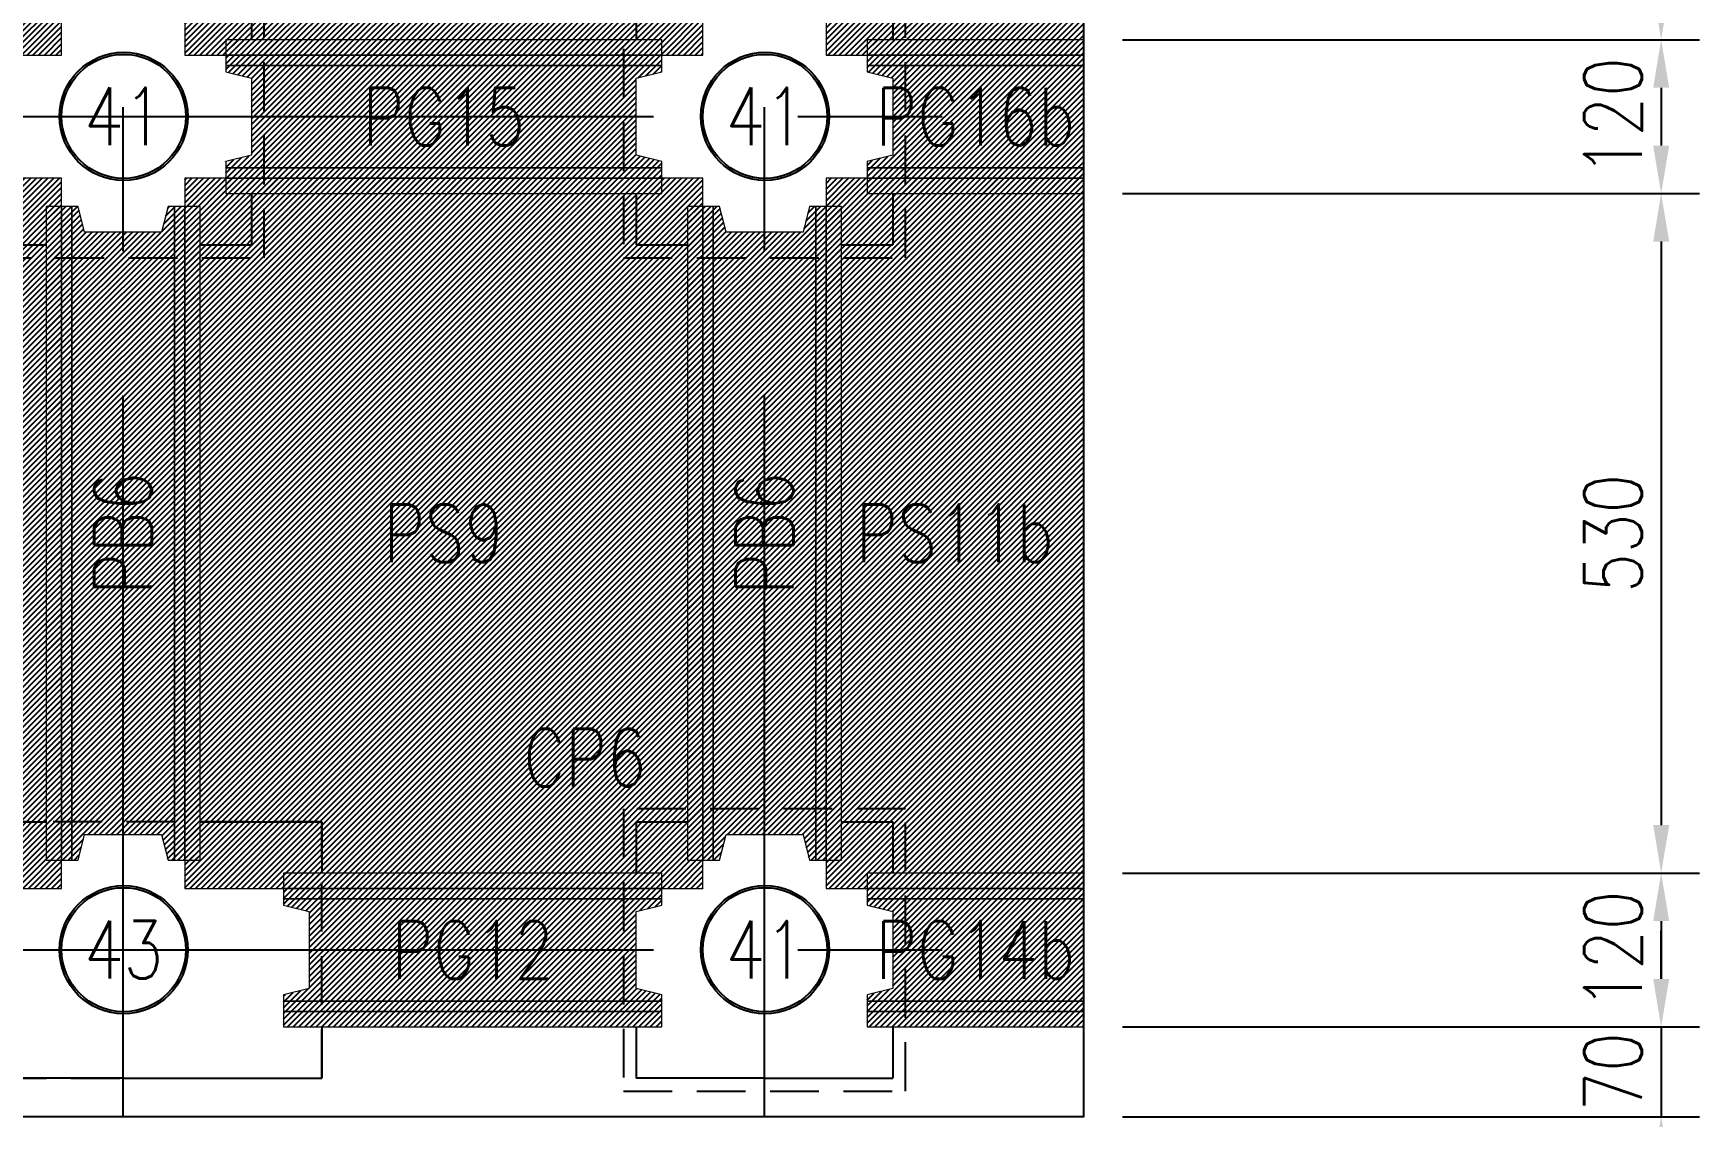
# Model space of a CAD drawing. Extents: x -4754 to 9942, y -22015 to 3841.
# Drawn here: x 3521 to 4820, y -19965 to -19120 of the extents above; entities that cross this region are included whole.
import ezdxf
from ezdxf.enums import TextEntityAlignment as Align

# ---------------------------------------------------------------- set-up
doc = ezdxf.new("R2010")
doc.units = 0
doc.header["$LTSCALE"] = 3
doc.linetypes.add('CENTER', pattern=[2, 1.25, -0.25, 0.25, -0.25])
doc.linetypes.add('DASHED', pattern=[19.05, 12.7, -6.35])
doc.layers.get('0').update_dxf_attribs({"linetype": 'CONTINUOUS'})
for name, color, linetype in [('HB_DIM', 1, 'CONTINUOUS'), ('基椿', 1, 'CONTINUOUS'), ('底圖', 7, 'CONTINUOUS'), ('預鑄梁', 7, 'CONTINUOUS'), ('預鑄梁_HATCH', 253, 'CONTINUOUS'), ('預鑄梁_TXT', 2, 'CONTINUOUS'), ('預鑄梁_外緣', 7, 'CONTINUOUS'), ('預鑄樁帽', 6, 'CONTINUOUS'), ('預鑄樁帽_TXT', 2, 'CONTINUOUS'), ('預鑄版', 7, 'CONTINUOUS'), ('預鑄版_TXT', 2, 'CONTINUOUS')]:
    doc.layers.add(name, color=color, linetype=linetype)
doc.layers.add('預鑄版_HATCH', color=253, linetype='CONTINUOUS', transparency=0.8)
doc.styles.get("Standard").update_dxf_attribs({"font": 'ROMANS.shx', "width": 0.8, "bigfont": 'LCHINA.shx'})
doc.dimstyles.new('150cm', dxfattribs={"dimscale": 15, "dimtxt": 3, "dimasz": 2.5, "dimexe": 2, "dimexo": 2, "dimgap": 1, "dimtad": 1, "dimdsep": 46, "dimtxsty": 'Standard', "dimcen": 0, "dimclrt": 2, "dimadec": 0, "dimazin": 0, "dimtfac": 1, "dimtix": 1, "dimtmove": 2, "dimatfit": 3, "dimfxl": 1, "dimtolj": 1, "dimtzin": 0, "dimarcsym": 0})

# ---------------------------------------------------------------- blocks, each defined once
blk = doc.blocks.new('*D81')
at = {"layer": 'HB_DIM', "color": 0, "lineweight": -2}
for p, q in [((4339.8, -19994.7), (4339.8, -20294.7)), ((4150.8, -20144.7), (4150.8, -20294.7)), ((4188.3, -20264.7), (4302.3, -20264.7))]:
    blk.add_line(p, q, dxfattribs=at)
at = {"layer": 'HB_DIM', "color": 0}
for points in [[(4188.3, -20258.4), (4188.3, -20270.9), (4150.8, -20264.7)], [(4302.3, -20270.9), (4302.3, -20258.4), (4339.8, -20264.7)]]:
    blk.add_solid(points, dxfattribs=at)
at = {"layer": 'HB_DIM', "color": 2, "linetype": 'Continuous', "insert": (4245.3, -20227.2), "char_height": 45, "attachment_point": 5}
blk.add_mtext('\\A1;189', dxfattribs=at)
blk = doc.blocks.new('*D88')
at = {"layer": 'HB_DIM', "color": 0, "lineweight": -2}
for p, q in [((4369.8, -18594.7), (4819.8, -18594.7)), ((4789.8, -18632.2), (4789.8, -19087.2)), ((4369.8, -19124.7), (4819.8, -19124.7))]:
    blk.add_line(p, q, dxfattribs=at)
at = {"layer": 'HB_DIM', "color": 0}
for points in [[(4796.1, -18632.2), (4783.6, -18632.2), (4789.8, -18594.7)], [(4783.6, -19087.2), (4796.1, -19087.2), (4789.8, -19124.7)]]:
    blk.add_solid(points, dxfattribs=at)
at = {"layer": 'HB_DIM', "color": 2, "linetype": 'Continuous', "insert": (4752.3, -18859.7), "char_height": 45, "attachment_point": 5, "rotation": 90}
blk.add_mtext('\\A1;530', dxfattribs=at)
blk = doc.blocks.new('*D89')
at = {"layer": 'HB_DIM', "color": 0, "lineweight": -2}
for p, q in [((4369.8, -19124.7), (4819.8, -19124.7)), ((4789.8, -19162.2), (4789.8, -19207.2)), ((4369.8, -19244.7), (4819.8, -19244.7))]:
    blk.add_line(p, q, dxfattribs=at)
at = {"layer": 'HB_DIM', "color": 0}
for points in [[(4796.1, -19162.2), (4783.6, -19162.2), (4789.8, -19124.7)], [(4783.6, -19207.2), (4796.1, -19207.2), (4789.8, -19244.7)]]:
    blk.add_solid(points, dxfattribs=at)
at = {"layer": 'HB_DIM', "color": 2, "linetype": 'Continuous', "insert": (4752.3, -19184.7), "char_height": 45, "attachment_point": 5, "rotation": 90}
blk.add_mtext('\\A1;120', dxfattribs=at)
blk = doc.blocks.new('*D90')
at = {"layer": 'HB_DIM', "color": 0, "lineweight": -2}
for p, q in [((4369.8, -19244.7), (4819.8, -19244.7)), ((4789.8, -19282.2), (4789.8, -19737.2)), ((4369.8, -19774.7), (4819.8, -19774.7))]:
    blk.add_line(p, q, dxfattribs=at)
at = {"layer": 'HB_DIM', "color": 0}
for points in [[(4796.1, -19282.2), (4783.6, -19282.2), (4789.8, -19244.7)], [(4783.6, -19737.2), (4796.1, -19737.2), (4789.8, -19774.7)]]:
    blk.add_solid(points, dxfattribs=at)
at = {"layer": 'HB_DIM', "color": 2, "linetype": 'Continuous', "insert": (4752.3, -19509.7), "char_height": 45, "attachment_point": 5, "rotation": 90}
blk.add_mtext('\\A1;530', dxfattribs=at)
blk = doc.blocks.new('*D91')
at = {"layer": 'HB_DIM', "color": 0, "lineweight": -2}
for p, q in [((4369.8, -19774.7), (4819.8, -19774.7)), ((4789.8, -19812.2), (4789.8, -19857.2)), ((4369.8, -19894.7), (4819.8, -19894.7))]:
    blk.add_line(p, q, dxfattribs=at)
at = {"layer": 'HB_DIM', "color": 0}
for points in [[(4796.1, -19812.2), (4783.6, -19812.2), (4789.8, -19774.7)], [(4783.6, -19857.2), (4796.1, -19857.2), (4789.8, -19894.7)]]:
    blk.add_solid(points, dxfattribs=at)
at = {"layer": 'HB_DIM', "color": 2, "linetype": 'Continuous', "insert": (4752.3, -19834.7), "char_height": 45, "attachment_point": 5, "rotation": 90}
blk.add_mtext('\\A1;120', dxfattribs=at)
blk = doc.blocks.new('*D92')
at = {"layer": 'HB_DIM', "color": 0, "lineweight": -2}
for p, q in [((4789.8, -19857.2), (4789.8, -19819.7)), ((4369.8, -19894.7), (4819.8, -19894.7)), ((4789.8, -19894.7), (4789.8, -19964.7)), ((4369.8, -19964.7), (4819.8, -19964.7)), ((4789.8, -20002.2), (4789.8, -20039.7))]:
    blk.add_line(p, q, dxfattribs=at)
at = {"layer": 'HB_DIM', "color": 0}
for points in [[(4783.6, -19857.2), (4796.1, -19857.2), (4789.8, -19894.7)], [(4796.1, -20002.2), (4783.6, -20002.2), (4789.8, -19964.7)]]:
    blk.add_solid(points, dxfattribs=at)
at = {"layer": 'HB_DIM', "color": 2, "linetype": 'Continuous', "insert": (4752.3, -19929.7), "char_height": 45, "attachment_point": 5, "rotation": 90}
blk.add_mtext('\\A1;70', dxfattribs=at)
blk = doc.blocks.new('pile')
at = {"color": 7, "linetype": 'Continuous'}
for radius in [50, 48.4]:
    blk.add_circle((0.4, 0.2), radius, dxfattribs=at)
at = {"color": 2, "linetype": 'Continuous', "width": 0.8}
blk.add_attdef('A', text='', height=45, dxfattribs=at).set_placement((0.4, 0.2), align=Align.MIDDLE)

msp = doc.modelspace()

# ---------------------------------------------------------------- hatches: boundary and pattern name
at = {"layer": '預鑄梁_HATCH', "linetype": 'Continuous'}
h = msp.add_hatch(dxfattribs=at)
h.set_pattern_fill('ANSI31', color=256, style=0)
h.paths.add_polyline_path([(3670.844, -19244.682), (4010.844, -19244.682), (4010.844, -19244.682), (4010.844, -19232.682), (4010.844, -19224.682), (4010.844, -19219.682), (3990.844, -19214.682), (3990.844, -19154.682), (4010.844, -19149.682), (4010.844, -19144.682), (4010.844, -19136.682), (4010.844, -19124.682), (4010.844, -19124.682), (3670.844, -19124.682), (3670.844, -19124.682), (3670.844, -19136.682), (3670.844, -19144.682), (3670.844, -19149.682), (3690.844, -19154.682), (3690.844, -19214.682), (3670.844, -19219.682), (3670.844, -19224.682), (3670.844, -19232.682)], flags=17)
h = msp.add_hatch(dxfattribs=at)
h.set_pattern_fill('ANSI31', color=256, style=0)
h.paths.add_polyline_path([(4170.844, -19244.682), (4339.844, -19244.682), (4339.844, -19244.682), (4339.844, -19124.682), (4339.844, -19124.682), (4170.844, -19124.682), (4170.844, -19124.682), (4170.844, -19136.682), (4170.844, -19144.682), (4170.844, -19149.682), (4190.844, -19154.682), (4190.844, -19214.682), (4170.844, -19219.682), (4170.844, -19224.682), (4170.844, -19232.682)], flags=17)
h = msp.add_hatch(dxfattribs=at)
h.set_pattern_fill('ANSI31', color=256, style=0)
h.paths.add_polyline_path([(3530.844, -19764.682), (3542.844, -19764.682), (3550.844, -19764.682), (3555.844, -19764.682), (3560.844, -19744.682), (3620.844, -19744.682), (3625.844, -19764.682), (3630.844, -19764.682), (3638.844, -19764.682), (3650.844, -19764.682), (3650.844, -19764.682), (3650.844, -19254.682), (3650.844, -19254.682), (3638.844, -19254.682), (3630.844, -19254.682), (3625.844, -19254.682), (3620.844, -19274.682), (3560.844, -19274.682), (3555.844, -19254.682), (3550.844, -19254.682), (3542.844, -19254.682), (3530.844, -19254.682), (3530.844, -19254.682)], flags=17)
h = msp.add_hatch(dxfattribs=at)
h.set_pattern_fill('ANSI31', color=256, style=0)
h.paths.add_polyline_path([(4030.844, -19764.682), (4042.844, -19764.682), (4050.844, -19764.682), (4055.844, -19764.682), (4060.844, -19744.682), (4120.844, -19744.682), (4125.844, -19764.682), (4130.844, -19764.682), (4138.844, -19764.682), (4150.844, -19764.682), (4150.844, -19764.682), (4150.844, -19254.682), (4150.844, -19254.682), (4138.844, -19254.682), (4130.844, -19254.682), (4125.844, -19254.682), (4120.844, -19274.682), (4060.844, -19274.682), (4055.844, -19254.682), (4050.844, -19254.682), (4042.844, -19254.682), (4030.844, -19254.682), (4030.844, -19254.682)], flags=17)
h = msp.add_hatch(dxfattribs=at)
h.set_pattern_fill('ANSI31', color=256, style=0)
h.paths.add_polyline_path([(3715.844, -19894.682), (4010.844, -19894.682), (4010.844, -19894.682), (4010.844, -19882.682), (4010.844, -19874.682), (4010.844, -19869.682), (3990.844, -19864.682), (3990.844, -19804.682), (4010.844, -19799.682), (4010.844, -19794.682), (4010.844, -19786.682), (4010.844, -19774.682), (4010.844, -19774.682), (3715.844, -19774.682), (3715.844, -19774.682), (3715.844, -19786.682), (3715.844, -19794.682), (3715.844, -19799.682), (3735.844, -19804.682), (3735.844, -19864.682), (3715.844, -19869.682), (3715.844, -19874.682), (3715.844, -19882.682)], flags=17)
h = msp.add_hatch(dxfattribs=at)
h.set_pattern_fill('ANSI31', color=256, style=0)
h.paths.add_polyline_path([(4170.844, -19894.682), (4339.844, -19894.682), (4339.844, -19894.682), (4339.844, -19774.682), (4339.844, -19774.682), (4170.844, -19774.682), (4170.844, -19774.682), (4170.844, -19786.682), (4170.844, -19794.682), (4170.844, -19799.682), (4190.844, -19804.682), (4190.844, -19864.682), (4170.844, -19869.682), (4170.844, -19874.682), (4170.844, -19882.682)], flags=17)
at = {"layer": '預鑄版_HATCH', "linetype": 'Continuous'}
h = msp.add_hatch(dxfattribs=at)
h.set_pattern_fill('ANSI31', color=256, style=0)
h.paths.add_polyline_path([(3138.844, -19136.682), (3542.844, -19136.682), (3542.844, -18582.682), (3138.844, -18582.682)], flags=17)
h = msp.add_hatch(dxfattribs=at)
h.set_pattern_fill('ANSI31', color=256, style=0)
h.paths.add_polyline_path([(3638.844, -19136.682), (4042.844, -19136.682), (4042.844, -18582.682), (3638.844, -18582.682)], flags=17)
h = msp.add_hatch(dxfattribs=at)
h.set_pattern_fill('ANSI31', color=256, style=0)
h.paths.add_polyline_path([(4138.844, -19136.682), (4339.844, -19136.682), (4339.844, -18582.682), (4138.844, -18582.682)], flags=17)
h = msp.add_hatch(dxfattribs=at)
h.set_pattern_fill('ANSI31', color=256, style=0)
h.paths.add_polyline_path([(3138.844, -19786.682), (3542.844, -19786.682), (3542.844, -19232.682), (3138.844, -19232.682)], flags=17)
h = msp.add_hatch(dxfattribs=at)
h.set_pattern_fill('ANSI31', color=256, style=0)
h.paths.add_polyline_path([(3638.844, -19786.682), (4042.844, -19786.682), (4042.844, -19232.682), (3638.844, -19232.682)], flags=17)
h = msp.add_hatch(dxfattribs=at)
h.set_pattern_fill('ANSI31', color=256, style=0)
h.paths.add_polyline_path([(4138.844, -19786.682), (4339.844, -19786.682), (4339.844, -19232.682), (4138.844, -19232.682)], flags=17)

# ---------------------------------------------------------------- linework, layer by layer
at = {"layer": '底圖', "color": 4, "linetype": 'Continuous'}
msp.add_lwpolyline([(-158.156, -19964.682), (4339.844, -19964.682), (4339.844, -16984.682), (-158.156, -16984.682), (-158.156, -19964.682)], dxfattribs=at)
at = {"layer": '底圖', "color": 252, "linetype": 'CENTER', "ltscale": 150}
for points in [[(3590.844, -19964.682), (3590.844, -16984.682)], [(4090.844, -19964.682), (4090.844, -16984.682)], [(-158.156, -19184.682), (4339.844, -19184.682)], [(-158.156, -19834.682), (4339.844, -19834.682)]]:
    msp.add_lwpolyline(points, dxfattribs=at)
at = {"layer": '預鑄梁', "lineweight": 5}
for p, q in [((3690.844, -19124.682, 143), (3670.844, -19124.682, 143)), ((3670.844, -19124.682, 143), (3670.844, -19136.682, 143)), ((3990.844, -19124.682, 143), (3690.844, -19124.682, 143)), ((4010.844, -19124.682, 143), (3990.844, -19124.682, 143)), ((4010.844, -19136.682, 143), (4010.844, -19124.682, 143)), ((4190.844, -19124.682, 143), (4170.844, -19124.682, 143)), ((4170.844, -19124.682, 143), (4170.844, -19136.682, 143)), ((4339.844, -19124.682, 143), (4190.844, -19124.682, 143)), ((4339.844, -19136.682, 143), (4339.844, -19124.682, 143)), ((3690.844, -19136.682, 143), (3670.844, -19136.682, 143)), ((3670.844, -19136.682, 143), (3670.844, -19144.682, 130)), ((3670.844, -19136.682, 143), (3690.844, -19136.682, 143)), ((3690.844, -19144.682, 130), (3670.844, -19144.682, 130)), ((3670.844, -19144.682, 130), (3670.844, -19149.682, 130)), ((3670.844, -19144.682, 130), (3690.844, -19144.682, 130)), ((3990.844, -19136.682, 143), (3690.844, -19136.682, 143)), ((3690.844, -19136.682, 143), (3990.844, -19136.682, 143)), ((3690.844, -19144.682, 130), (3990.844, -19144.682, 130)), ((3990.844, -19144.682, 130), (3690.844, -19144.682, 130)), ((4010.844, -19136.682, 143), (3990.844, -19136.682, 143)), ((3990.844, -19136.682, 143), (4010.844, -19136.682, 143)), ((4010.844, -19144.682, 130), (3990.844, -19144.682, 130)), ((3990.844, -19144.682, 130), (4010.844, -19144.682, 130)), ((4010.844, -19144.682, 130), (4010.844, -19136.682, 143)), ((4010.844, -19149.682, 130), (4010.844, -19144.682, 130)), ((4190.844, -19136.682, 143), (4170.844, -19136.682, 143)), ((4170.844, -19136.682, 143), (4170.844, -19144.682, 130)), ((4170.844, -19136.682, 143), (4190.844, -19136.682, 143)), ((4190.844, -19144.682, 130), (4170.844, -19144.682, 130)), ((4170.844, -19144.682, 130), (4170.844, -19149.682, 130)), ((4170.844, -19144.682, 130), (4190.844, -19144.682, 130)), ((4339.844, -19136.682, 143), (4190.844, -19136.682, 143)), ((4190.844, -19136.682, 143), (4339.844, -19136.682, 143)), ((4190.844, -19144.682, 130), (4339.844, -19144.682, 130)), ((4339.844, -19144.682, 130), (4190.844, -19144.682, 130)), ((4339.844, -19144.682, 130), (4339.844, -19136.682, 143)), ((4339.844, -19224.682, 130), (4339.844, -19144.682, 130)), ((3670.844, -19149.682, 130), (3690.844, -19154.682, 130)), ((3690.844, -19154.682, 130), (3690.844, -19214.682, 130)), ((3990.844, -19154.682, 130), (4010.844, -19149.682, 130)), ((3990.844, -19214.682, 130), (3990.844, -19154.682, 130)), ((4170.844, -19149.682, 130), (4190.844, -19154.682, 130)), ((4190.844, -19154.682, 130), (4190.844, -19214.682, 130)), ((3690.844, -19214.682, 130), (3670.844, -19219.682, 130)), ((3670.844, -19219.682, 130), (3670.844, -19224.682, 130)), ((3670.844, -19224.682, 130), (3690.844, -19224.682, 130)), ((3690.844, -19224.682, 130), (3670.844, -19224.682, 130)), ((3670.844, -19224.682, 130), (3670.844, -19232.682, 146)), ((3990.844, -19224.682, 130), (3690.844, -19224.682, 130)), ((3690.844, -19224.682, 130), (3990.844, -19224.682, 130)), ((4010.844, -19219.682, 130), (3990.844, -19214.682, 130)), ((3990.844, -19224.682, 130), (4010.844, -19224.682, 130)), ((4010.844, -19224.682, 130), (3990.844, -19224.682, 130)), ((4010.844, -19224.682, 130), (4010.844, -19219.682, 130)), ((4010.844, -19232.682, 146), (4010.844, -19224.682, 130)), ((4190.844, -19214.682, 130), (4170.844, -19219.682, 130)), ((4170.844, -19219.682, 130), (4170.844, -19224.682, 130)), ((4170.844, -19224.682, 130), (4190.844, -19224.682, 130)), ((4190.844, -19224.682, 130), (4170.844, -19224.682, 130)), ((4170.844, -19224.682, 130), (4170.844, -19232.682, 146)), ((4339.844, -19224.682, 130), (4190.844, -19224.682, 130)), ((4190.844, -19224.682, 130), (4339.844, -19224.682, 130)), ((4339.844, -19232.682, 146), (4339.844, -19224.682, 130)), ((3670.844, -19232.682, 146), (3690.844, -19232.682, 146)), ((3690.844, -19232.682, 146), (3670.844, -19232.682, 146)), ((3670.844, -19232.682, 146), (3670.844, -19244.682, 146)), ((3990.844, -19232.682, 146), (3690.844, -19232.682, 146)), ((3690.844, -19232.682, 146), (3990.844, -19232.682, 146)), ((3990.844, -19232.682, 146), (4010.844, -19232.682, 146)), ((4010.844, -19232.682, 146), (3990.844, -19232.682, 146)), ((4010.844, -19244.682, 146), (4010.844, -19232.682, 146)), ((4170.844, -19232.682, 146), (4190.844, -19232.682, 146)), ((4190.844, -19232.682, 146), (4170.844, -19232.682, 146)), ((4170.844, -19232.682, 146), (4170.844, -19244.682, 146)), ((4339.844, -19232.682, 146), (4190.844, -19232.682, 146)), ((4190.844, -19232.682, 146), (4339.844, -19232.682, 146)), ((4339.844, -19244.682, 146), (4339.844, -19232.682, 146)), ((3670.844, -19244.682, 146), (3690.844, -19244.682, 146)), ((3690.844, -19244.682, 146), (3990.844, -19244.682, 146)), ((3990.844, -19244.682, 146), (4010.844, -19244.682, 146)), ((4170.844, -19244.682, 146), (4190.844, -19244.682, 146)), ((4190.844, -19244.682, 146), (4339.844, -19244.682, 146)), ((3542.844, -19254.682, 146), (3530.844, -19254.682, 146)), ((3530.844, -19254.682, 146), (3530.844, -19274.682, 146)), ((3550.844, -19254.682, 130), (3542.844, -19254.682, 146)), ((3542.844, -19254.682, 146), (3542.844, -19274.682, 146)), ((3542.844, -19274.682, 146), (3542.844, -19254.682, 146)), ((3555.844, -19254.682, 130), (3550.844, -19254.682, 130)), ((3550.844, -19254.682, 130), (3550.844, -19274.682, 130)), ((3550.844, -19274.682, 130), (3550.844, -19254.682, 130)), ((3560.844, -19274.682, 130), (3555.844, -19254.682, 130)), ((3625.844, -19254.682, 130), (3620.844, -19274.682, 130)), ((3630.844, -19254.682, 130), (3625.844, -19254.682, 130)), ((3630.844, -19274.682, 130), (3630.844, -19254.682, 130)), ((3630.844, -19254.682, 130), (3630.844, -19274.682, 130)), ((3638.844, -19254.682, 146), (3630.844, -19254.682, 130)), ((3638.844, -19274.682, 146), (3638.844, -19254.682, 146)), ((3638.844, -19254.682, 146), (3638.844, -19274.682, 146)), ((3650.844, -19254.682, 146), (3638.844, -19254.682, 146)), ((3650.844, -19274.682, 146), (3650.844, -19254.682, 146)), ((4042.844, -19254.682, 146), (4030.844, -19254.682, 146)), ((4030.844, -19254.682, 146), (4030.844, -19274.682, 146)), ((4050.844, -19254.682, 130), (4042.844, -19254.682, 146)), ((4042.844, -19254.682, 146), (4042.844, -19274.682, 146)), ((4042.844, -19274.682, 146), (4042.844, -19254.682, 146)), ((4055.844, -19254.682, 130), (4050.844, -19254.682, 130)), ((4050.844, -19254.682, 130), (4050.844, -19274.682, 130)), ((4050.844, -19274.682, 130), (4050.844, -19254.682, 130)), ((4060.844, -19274.682, 130), (4055.844, -19254.682, 130)), ((4125.844, -19254.682, 130), (4120.844, -19274.682, 130)), ((4130.844, -19254.682, 130), (4125.844, -19254.682, 130)), ((4130.844, -19274.682, 130), (4130.844, -19254.682, 130)), ((4130.844, -19254.682, 130), (4130.844, -19274.682, 130)), ((4138.844, -19254.682, 146), (4130.844, -19254.682, 130)), ((4138.844, -19274.682, 146), (4138.844, -19254.682, 146)), ((4138.844, -19254.682, 146), (4138.844, -19274.682, 146)), ((4150.844, -19254.682, 146), (4138.844, -19254.682, 146)), ((4150.844, -19274.682, 146), (4150.844, -19254.682, 146)), ((3530.844, -19274.682, 146), (3530.844, -19744.682, 146)), ((3542.844, -19274.682, 146), (3542.844, -19744.682, 146)), ((3542.844, -19744.682, 146), (3542.844, -19274.682, 146)), ((3550.844, -19744.682, 130), (3550.844, -19274.682, 130)), ((3550.844, -19274.682, 130), (3550.844, -19744.682, 130)), ((3620.844, -19274.682, 130), (3560.844, -19274.682, 130)), ((3630.844, -19274.682, 130), (3630.844, -19744.682, 130)), ((3630.844, -19744.682, 130), (3630.844, -19274.682, 130)), ((3638.844, -19274.682, 146), (3638.844, -19744.682, 146)), ((3638.844, -19744.682, 146), (3638.844, -19274.682, 146)), ((3650.844, -19744.682, 146), (3650.844, -19274.682, 146)), ((4030.844, -19274.682, 146), (4030.844, -19744.682, 146)), ((4042.844, -19274.682, 146), (4042.844, -19744.682, 146)), ((4042.844, -19744.682, 146), (4042.844, -19274.682, 146)), ((4050.844, -19744.682, 130), (4050.844, -19274.682, 130)), ((4050.844, -19274.682, 130), (4050.844, -19744.682, 130)), ((4120.844, -19274.682, 130), (4060.844, -19274.682, 130)), ((4130.844, -19274.682, 130), (4130.844, -19744.682, 130)), ((4130.844, -19744.682, 130), (4130.844, -19274.682, 130)), ((4138.844, -19274.682, 146), (4138.844, -19744.682, 146)), ((4138.844, -19744.682, 146), (4138.844, -19274.682, 146)), ((4150.844, -19744.682, 146), (4150.844, -19274.682, 146)), ((3530.844, -19744.682, 146), (3530.844, -19764.682, 146)), ((3542.844, -19744.682, 146), (3542.844, -19764.682, 146)), ((3542.844, -19764.682, 146), (3542.844, -19744.682, 146)), ((3550.844, -19744.682, 130), (3550.844, -19764.682, 130)), ((3550.844, -19764.682, 130), (3550.844, -19744.682, 130)), ((3555.844, -19764.682, 130), (3560.844, -19744.682, 130)), ((3560.844, -19744.682, 130), (3620.844, -19744.682, 130)), ((3620.844, -19744.682, 130), (3625.844, -19764.682, 130)), ((3630.844, -19764.682, 130), (3630.844, -19744.682, 130)), ((3630.844, -19744.682, 130), (3630.844, -19764.682, 130)), ((3638.844, -19764.682, 146), (3638.844, -19744.682, 146)), ((3638.844, -19744.682, 146), (3638.844, -19764.682, 146)), ((3650.844, -19764.682, 146), (3650.844, -19744.682, 146)), ((4030.844, -19744.682, 146), (4030.844, -19764.682, 146)), ((4042.844, -19744.682, 146), (4042.844, -19764.682, 146)), ((4042.844, -19764.682, 146), (4042.844, -19744.682, 146)), ((4050.844, -19744.682, 130), (4050.844, -19764.682, 130)), ((4050.844, -19764.682, 130), (4050.844, -19744.682, 130)), ((4055.844, -19764.682, 130), (4060.844, -19744.682, 130)), ((4060.844, -19744.682, 130), (4120.844, -19744.682, 130)), ((4120.844, -19744.682, 130), (4125.844, -19764.682, 130)), ((4130.844, -19764.682, 130), (4130.844, -19744.682, 130)), ((4130.844, -19744.682, 130), (4130.844, -19764.682, 130)), ((4138.844, -19764.682, 146), (4138.844, -19744.682, 146)), ((4138.844, -19744.682, 146), (4138.844, -19764.682, 146)), ((4150.844, -19764.682, 146), (4150.844, -19744.682, 146)), ((3530.844, -19764.682, 146), (3542.844, -19764.682, 146)), ((3542.844, -19764.682, 146), (3550.844, -19764.682, 130)), ((3550.844, -19764.682, 130), (3555.844, -19764.682, 130)), ((3625.844, -19764.682, 130), (3630.844, -19764.682, 130)), ((3630.844, -19764.682, 130), (3638.844, -19764.682, 146)), ((3638.844, -19764.682, 146), (3650.844, -19764.682, 146)), ((4030.844, -19764.682, 146), (4042.844, -19764.682, 146)), ((4042.844, -19764.682, 146), (4050.844, -19764.682, 130)), ((4050.844, -19764.682, 130), (4055.844, -19764.682, 130)), ((4125.844, -19764.682, 130), (4130.844, -19764.682, 130)), ((4130.844, -19764.682, 130), (4138.844, -19764.682, 146)), ((4138.844, -19764.682, 146), (4150.844, -19764.682, 146)), ((3735.844, -19774.682, 146), (3715.844, -19774.682, 146)), ((3715.844, -19774.682, 146), (3715.844, -19786.682, 146)), ((3990.844, -19774.682, 146), (3735.844, -19774.682, 146)), ((4010.844, -19774.682, 146), (3990.844, -19774.682, 146)), ((4010.844, -19786.682, 146), (4010.844, -19774.682, 146)), ((4190.844, -19774.682, 146), (4170.844, -19774.682, 146)), ((4170.844, -19774.682, 146), (4170.844, -19786.682, 146)), ((4339.844, -19774.682, 146), (4190.844, -19774.682, 146)), ((4339.844, -19786.682, 146), (4339.844, -19774.682, 146)), ((3735.844, -19786.682, 146), (3715.844, -19786.682, 146)), ((3715.844, -19786.682, 146), (3715.844, -19794.682, 134)), ((3715.844, -19786.682, 146), (3735.844, -19786.682, 146)), ((3735.844, -19794.682, 134), (3715.844, -19794.682, 134)), ((3715.844, -19794.682, 134), (3715.844, -19799.682, 134)), ((3715.844, -19794.682, 134), (3735.844, -19794.682, 134)), ((3990.844, -19786.682, 146), (3735.844, -19786.682, 146)), ((3735.844, -19786.682, 146), (3990.844, -19786.682, 146)), ((3735.844, -19794.682, 134), (3990.844, -19794.682, 134)), ((3990.844, -19794.682, 134), (3735.844, -19794.682, 134)), ((4010.844, -19786.682, 146), (3990.844, -19786.682, 146)), ((3990.844, -19786.682, 146), (4010.844, -19786.682, 146)), ((4010.844, -19794.682, 134), (3990.844, -19794.682, 134)), ((3990.844, -19794.682, 134), (4010.844, -19794.682, 134)), ((4010.844, -19794.682, 134), (4010.844, -19786.682, 146)), ((4010.844, -19799.682, 134), (4010.844, -19794.682, 134)), ((4190.844, -19786.682, 146), (4170.844, -19786.682, 146)), ((4170.844, -19786.682, 146), (4170.844, -19794.682, 134)), ((4170.844, -19786.682, 146), (4190.844, -19786.682, 146)), ((4190.844, -19794.682, 134), (4170.844, -19794.682, 134)), ((4170.844, -19794.682, 134), (4170.844, -19799.682, 134)), ((4170.844, -19794.682, 134), (4190.844, -19794.682, 134)), ((4339.844, -19786.682, 146), (4190.844, -19786.682, 146)), ((4190.844, -19786.682, 146), (4339.844, -19786.682, 146)), ((4190.844, -19794.682, 134), (4339.844, -19794.682, 134)), ((4339.844, -19794.682, 134), (4190.844, -19794.682, 134)), ((4339.844, -19794.682, 134), (4339.844, -19786.682, 146)), ((4339.844, -19874.682, 134), (4339.844, -19794.682, 134)), ((3715.844, -19799.682, 134), (3735.844, -19804.682, 134)), ((3735.844, -19804.682, 134), (3735.844, -19864.682, 134)), ((3990.844, -19804.682, 134), (4010.844, -19799.682, 134)), ((3990.844, -19864.682, 134), (3990.844, -19804.682, 134)), ((4170.844, -19799.682, 134), (4190.844, -19804.682, 134)), ((4190.844, -19804.682, 134), (4190.844, -19864.682, 134)), ((3735.844, -19864.682, 134), (3715.844, -19869.682, 134)), ((3715.844, -19869.682, 134), (3715.844, -19874.682, 134)), ((3715.844, -19874.682, 134), (3735.844, -19874.682, 134)), ((3735.844, -19874.682, 134), (3715.844, -19874.682, 134)), ((3715.844, -19874.682, 134), (3715.844, -19882.682, 150)), ((3990.844, -19874.682, 134), (3735.844, -19874.682, 134)), ((3735.844, -19874.682, 134), (3990.844, -19874.682, 134)), ((4010.844, -19869.682, 134), (3990.844, -19864.682, 134)), ((3990.844, -19874.682, 134), (4010.844, -19874.682, 134)), ((4010.844, -19874.682, 134), (3990.844, -19874.682, 134)), ((4010.844, -19874.682, 134), (4010.844, -19869.682, 134)), ((4010.844, -19882.682, 150), (4010.844, -19874.682, 134)), ((4190.844, -19864.682, 134), (4170.844, -19869.682, 134)), ((4170.844, -19869.682, 134), (4170.844, -19874.682, 134)), ((4170.844, -19874.682, 134), (4190.844, -19874.682, 134)), ((4190.844, -19874.682, 134), (4170.844, -19874.682, 134)), ((4170.844, -19874.682, 134), (4170.844, -19882.682, 150)), ((4339.844, -19874.682, 134), (4190.844, -19874.682, 134)), ((4190.844, -19874.682, 134), (4339.844, -19874.682, 134)), ((4339.844, -19882.682, 150), (4339.844, -19874.682, 134)), ((3715.844, -19882.682, 150), (3735.844, -19882.682, 150)), ((3735.844, -19882.682, 150), (3715.844, -19882.682, 150)), ((3715.844, -19882.682, 150), (3715.844, -19894.682, 150)), ((3990.844, -19882.682, 150), (3735.844, -19882.682, 150)), ((3735.844, -19882.682, 150), (3990.844, -19882.682, 150)), ((3990.844, -19882.682, 150), (4010.844, -19882.682, 150)), ((4010.844, -19882.682, 150), (3990.844, -19882.682, 150)), ((4010.844, -19894.682, 150), (4010.844, -19882.682, 150)), ((4170.844, -19882.682, 150), (4190.844, -19882.682, 150)), ((4190.844, -19882.682, 150), (4170.844, -19882.682, 150)), ((4170.844, -19882.682, 150), (4170.844, -19894.682, 150)), ((4339.844, -19882.682, 150), (4190.844, -19882.682, 150)), ((4190.844, -19882.682, 150), (4339.844, -19882.682, 150)), ((4339.844, -19894.682, 150), (4339.844, -19882.682, 150)), ((3715.844, -19894.682, 150), (3735.844, -19894.682, 150)), ((3735.844, -19894.682, 150), (3990.844, -19894.682, 150)), ((3990.844, -19894.682, 150), (4010.844, -19894.682, 150)), ((4170.844, -19894.682, 150), (4190.844, -19894.682, 150)), ((4190.844, -19894.682, 150), (4339.844, -19894.682, 150))]:
    msp.add_line(p, q, dxfattribs=at)
at = {"layer": '預鑄梁', "color": 1, "linetype": 'Continuous'}
for points in [[(3690.844, -19084.682), (3690.844, -19124.682)], [(3990.844, -19084.682), (3990.844, -19124.682)], [(4190.844, -19084.682), (4190.844, -19124.682)], [(3690.844, -19244.682), (3690.844, -19284.682)], [(3990.844, -19244.682), (3990.844, -19284.682)], [(4190.844, -19244.682), (4190.844, -19284.682)], [(3490.844, -19284.682), (3530.844, -19284.682)], [(3650.844, -19284.682), (3690.844, -19284.682)], [(3990.844, -19284.682), (4030.844, -19284.682)], [(4150.844, -19284.682), (4190.844, -19284.682)], [(3435.844, -19734.682), (3530.844, -19734.682)], [(3650.844, -19734.682), (3745.844, -19734.682)], [(3745.844, -19734.682), (3745.844, -19774.682)], [(3990.844, -19734.682), (3990.844, -19774.682)], [(3990.844, -19734.682), (4030.844, -19734.682)], [(4150.844, -19734.682), (4190.844, -19734.682)], [(4190.844, -19734.682), (4190.844, -19774.682)], [(3745.844, -19894.682), (3745.844, -19934.682)], [(3990.844, -19894.682), (3990.844, -19934.682)], [(4190.844, -19894.682), (4190.844, -19934.682)], [(3590.844, -19934.682), (3435.844, -19934.682)], [(3590.844, -19934.682), (3745.844, -19934.682)], [(4090.844, -19934.682), (3990.844, -19934.682)], [(4090.844, -19934.682), (4190.844, -19934.682)]]:
    msp.add_lwpolyline(points, dxfattribs=at)
at = {"layer": '預鑄梁_外緣', "lineweight": 5}
for p, q in [((3690.844, -19124.682, 143), (3670.844, -19124.682, 143)), ((3670.844, -19124.682, 143), (3670.844, -19136.682, 143)), ((3990.844, -19124.682, 143), (3690.844, -19124.682, 143)), ((4010.844, -19124.682, 143), (3990.844, -19124.682, 143)), ((4010.844, -19136.682, 143), (4010.844, -19124.682, 143)), ((4190.844, -19124.682, 143), (4170.844, -19124.682, 143)), ((4170.844, -19124.682, 143), (4170.844, -19136.682, 143)), ((4339.844, -19124.682, 143), (4190.844, -19124.682, 143)), ((4339.844, -19136.682, 143), (4339.844, -19124.682, 143)), ((3670.844, -19136.682, 143), (3670.844, -19144.682, 130)), ((3670.844, -19144.682, 130), (3670.844, -19149.682, 130)), ((4010.844, -19144.682, 130), (4010.844, -19136.682, 143)), ((4010.844, -19149.682, 130), (4010.844, -19144.682, 130)), ((4170.844, -19136.682, 143), (4170.844, -19144.682, 130)), ((4170.844, -19144.682, 130), (4170.844, -19149.682, 130)), ((4339.844, -19144.682, 130), (4339.844, -19136.682, 143)), ((4339.844, -19224.682, 130), (4339.844, -19144.682, 130)), ((3670.844, -19149.682, 130), (3690.844, -19154.682, 130)), ((3690.844, -19154.682, 130), (3690.844, -19214.682, 130)), ((3990.844, -19154.682, 130), (4010.844, -19149.682, 130)), ((3990.844, -19214.682, 130), (3990.844, -19154.682, 130)), ((4170.844, -19149.682, 130), (4190.844, -19154.682, 130)), ((4190.844, -19154.682, 130), (4190.844, -19214.682, 130)), ((3690.844, -19214.682, 130), (3670.844, -19219.682, 130)), ((3670.844, -19219.682, 130), (3670.844, -19224.682, 130)), ((3670.844, -19224.682, 130), (3670.844, -19232.682, 146)), ((4010.844, -19219.682, 130), (3990.844, -19214.682, 130)), ((4010.844, -19224.682, 130), (4010.844, -19219.682, 130)), ((4010.844, -19232.682, 146), (4010.844, -19224.682, 130)), ((4190.844, -19214.682, 130), (4170.844, -19219.682, 130)), ((4170.844, -19219.682, 130), (4170.844, -19224.682, 130)), ((4170.844, -19224.682, 130), (4170.844, -19232.682, 146)), ((4339.844, -19232.682, 146), (4339.844, -19224.682, 130)), ((3670.844, -19232.682, 146), (3670.844, -19244.682, 146)), ((4010.844, -19244.682, 146), (4010.844, -19232.682, 146)), ((4170.844, -19232.682, 146), (4170.844, -19244.682, 146)), ((4339.844, -19244.682, 146), (4339.844, -19232.682, 146)), ((3670.844, -19244.682, 146), (3690.844, -19244.682, 146)), ((3690.844, -19244.682, 146), (3990.844, -19244.682, 146)), ((3990.844, -19244.682, 146), (4010.844, -19244.682, 146)), ((4170.844, -19244.682, 146), (4190.844, -19244.682, 146)), ((4190.844, -19244.682, 146), (4339.844, -19244.682, 146)), ((3542.844, -19254.682, 146), (3530.844, -19254.682, 146)), ((3530.844, -19254.682, 146), (3530.844, -19274.682, 146)), ((3550.844, -19254.682, 130), (3542.844, -19254.682, 146)), ((3555.844, -19254.682, 130), (3550.844, -19254.682, 130)), ((3560.844, -19274.682, 130), (3555.844, -19254.682, 130)), ((3625.844, -19254.682, 130), (3620.844, -19274.682, 130)), ((3630.844, -19254.682, 130), (3625.844, -19254.682, 130)), ((3638.844, -19254.682, 146), (3630.844, -19254.682, 130)), ((3650.844, -19254.682, 146), (3638.844, -19254.682, 146)), ((3650.844, -19274.682, 146), (3650.844, -19254.682, 146)), ((4042.844, -19254.682, 146), (4030.844, -19254.682, 146)), ((4030.844, -19254.682, 146), (4030.844, -19274.682, 146)), ((4050.844, -19254.682, 130), (4042.844, -19254.682, 146)), ((4055.844, -19254.682, 130), (4050.844, -19254.682, 130)), ((4060.844, -19274.682, 130), (4055.844, -19254.682, 130)), ((4125.844, -19254.682, 130), (4120.844, -19274.682, 130)), ((4130.844, -19254.682, 130), (4125.844, -19254.682, 130)), ((4138.844, -19254.682, 146), (4130.844, -19254.682, 130)), ((4150.844, -19254.682, 146), (4138.844, -19254.682, 146)), ((4150.844, -19274.682, 146), (4150.844, -19254.682, 146)), ((3530.844, -19274.682, 146), (3530.844, -19744.682, 146)), ((3620.844, -19274.682, 130), (3560.844, -19274.682, 130)), ((3650.844, -19744.682, 146), (3650.844, -19274.682, 146)), ((4030.844, -19274.682, 146), (4030.844, -19744.682, 146)), ((4120.844, -19274.682, 130), (4060.844, -19274.682, 130)), ((4150.844, -19744.682, 146), (4150.844, -19274.682, 146)), ((3530.844, -19744.682, 146), (3530.844, -19764.682, 146)), ((3555.844, -19764.682, 130), (3560.844, -19744.682, 130)), ((3560.844, -19744.682, 130), (3620.844, -19744.682, 130)), ((3620.844, -19744.682, 130), (3625.844, -19764.682, 130)), ((3650.844, -19764.682, 146), (3650.844, -19744.682, 146)), ((4030.844, -19744.682, 146), (4030.844, -19764.682, 146)), ((4055.844, -19764.682, 130), (4060.844, -19744.682, 130)), ((4060.844, -19744.682, 130), (4120.844, -19744.682, 130)), ((4120.844, -19744.682, 130), (4125.844, -19764.682, 130)), ((4150.844, -19764.682, 146), (4150.844, -19744.682, 146)), ((3530.844, -19764.682, 146), (3542.844, -19764.682, 146)), ((3542.844, -19764.682, 146), (3550.844, -19764.682, 130)), ((3550.844, -19764.682, 130), (3555.844, -19764.682, 130)), ((3625.844, -19764.682, 130), (3630.844, -19764.682, 130)), ((3630.844, -19764.682, 130), (3638.844, -19764.682, 146)), ((3638.844, -19764.682, 146), (3650.844, -19764.682, 146)), ((4030.844, -19764.682, 146), (4042.844, -19764.682, 146)), ((4042.844, -19764.682, 146), (4050.844, -19764.682, 130)), ((4050.844, -19764.682, 130), (4055.844, -19764.682, 130)), ((4125.844, -19764.682, 130), (4130.844, -19764.682, 130)), ((4130.844, -19764.682, 130), (4138.844, -19764.682, 146)), ((4138.844, -19764.682, 146), (4150.844, -19764.682, 146)), ((3735.844, -19774.682, 146), (3715.844, -19774.682, 146)), ((3715.844, -19774.682, 146), (3715.844, -19786.682, 146)), ((3990.844, -19774.682, 146), (3735.844, -19774.682, 146)), ((4010.844, -19774.682, 146), (3990.844, -19774.682, 146)), ((4010.844, -19786.682, 146), (4010.844, -19774.682, 146)), ((4190.844, -19774.682, 146), (4170.844, -19774.682, 146)), ((4170.844, -19774.682, 146), (4170.844, -19786.682, 146)), ((4339.844, -19774.682, 146), (4190.844, -19774.682, 146)), ((4339.844, -19786.682, 146), (4339.844, -19774.682, 146)), ((3715.844, -19786.682, 146), (3715.844, -19794.682, 134)), ((3715.844, -19794.682, 134), (3715.844, -19799.682, 134)), ((4010.844, -19794.682, 134), (4010.844, -19786.682, 146)), ((4010.844, -19799.682, 134), (4010.844, -19794.682, 134)), ((4170.844, -19786.682, 146), (4170.844, -19794.682, 134)), ((4170.844, -19794.682, 134), (4170.844, -19799.682, 134)), ((4339.844, -19794.682, 134), (4339.844, -19786.682, 146)), ((4339.844, -19874.682, 134), (4339.844, -19794.682, 134)), ((3715.844, -19799.682, 134), (3735.844, -19804.682, 134)), ((3735.844, -19804.682, 134), (3735.844, -19864.682, 134)), ((3990.844, -19804.682, 134), (4010.844, -19799.682, 134)), ((3990.844, -19864.682, 134), (3990.844, -19804.682, 134)), ((4170.844, -19799.682, 134), (4190.844, -19804.682, 134)), ((4190.844, -19804.682, 134), (4190.844, -19864.682, 134)), ((3735.844, -19864.682, 134), (3715.844, -19869.682, 134)), ((3715.844, -19869.682, 134), (3715.844, -19874.682, 134)), ((3715.844, -19874.682, 134), (3715.844, -19882.682, 150)), ((4010.844, -19869.682, 134), (3990.844, -19864.682, 134)), ((4010.844, -19874.682, 134), (4010.844, -19869.682, 134)), ((4010.844, -19882.682, 150), (4010.844, -19874.682, 134)), ((4190.844, -19864.682, 134), (4170.844, -19869.682, 134)), ((4170.844, -19869.682, 134), (4170.844, -19874.682, 134)), ((4170.844, -19874.682, 134), (4170.844, -19882.682, 150)), ((4339.844, -19882.682, 150), (4339.844, -19874.682, 134)), ((3715.844, -19882.682, 150), (3715.844, -19894.682, 150)), ((4010.844, -19894.682, 150), (4010.844, -19882.682, 150)), ((4170.844, -19882.682, 150), (4170.844, -19894.682, 150)), ((4339.844, -19894.682, 150), (4339.844, -19882.682, 150)), ((3715.844, -19894.682, 150), (3735.844, -19894.682, 150)), ((3735.844, -19894.682, 150), (3990.844, -19894.682, 150)), ((3990.844, -19894.682, 150), (4010.844, -19894.682, 150)), ((4170.844, -19894.682, 150), (4190.844, -19894.682, 150)), ((4190.844, -19894.682, 150), (4339.844, -19894.682, 150))]:
    msp.add_line(p, q, dxfattribs=at)
at = {"layer": '預鑄樁帽', "linetype": 'DASHED'}
for points in [[(3480.844, -19294.682), (3700.844, -19294.682), (3700.844, -19074.682), (3480.844, -19074.682), (3480.844, -19294.682)], [(3980.844, -19294.682), (4200.844, -19294.682), (4200.844, -19074.682), (3980.844, -19074.682), (3980.844, -19294.682)], [(3980.844, -19944.682), (4200.844, -19944.682), (4200.844, -19724.682), (3980.844, -19724.682), (3980.844, -19944.682)], [(3435.844, -19934.682), (3745.844, -19934.682), (3745.844, -19734.682), (3435.844, -19734.682), (3435.844, -19934.682)]]:
    msp.add_lwpolyline(points, dxfattribs=at)
at = {"layer": '預鑄版', "lineweight": 5}
for points in [[(3138.844, -19136.682, 143), (3542.844, -19136.682, 143), (3542.844, -18582.682, 143), (3138.844, -18582.682, 143), (3138.844, -19136.682, 143)], [(3638.844, -19136.682, 143), (4042.844, -19136.682, 143), (4042.844, -18582.682, 143), (3638.844, -18582.682, 143), (3638.844, -19136.682, 143)], [(4138.844, -19136.682, 143), (4339.844, -19136.682, 143), (4339.844, -18582.682, 143), (4138.844, -18582.682, 143), (4138.844, -19136.682, 143)], [(3138.844, -19786.682, 146), (3542.844, -19786.682, 146), (3542.844, -19232.682, 146), (3138.844, -19232.682, 146), (3138.844, -19786.682, 146)], [(3638.844, -19786.682, 146), (4042.844, -19786.682, 146), (4042.844, -19232.682, 146), (3638.844, -19232.682, 146), (3638.844, -19786.682, 146)], [(4138.844, -19786.682, 146), (4339.844, -19786.682, 146), (4339.844, -19232.682, 146), (4138.844, -19232.682, 146), (4138.844, -19786.682, 146)]]:
    msp.add_polyline3d(points, dxfattribs=at)

# ---------------------------------------------------------------- block references
at = {"layer": '基椿', "color": 7, "linetype": 'Continuous', "rotation": 360}
for p, values in [((3590.844, -19184.682), {'A': '41'}), ((4090.844, -19184.682), {'A': '41'}), ((3590.844, -19834.682), {'A': '43'}), ((4090.844, -19834.682), {'A': '41'})]:
    msp.add_blockref('pile', p, dxfattribs=at).add_auto_attribs(values)

# ---------------------------------------------------------------- texts
at = {"layer": '預鑄梁_TXT', "linetype": 'Continuous', "width": 0.8}
for s, p in [('PG15', (3840.844, -19184.682, 146)), ('PG16b', (4255.344, -19184.682, 146)), ('PG12', (3863.344, -19834.682, 150)), ('PG14b', (4255.344, -19834.682, 150))]:
    msp.add_text(s, height=45, dxfattribs=at).set_placement(p, align=Align.MIDDLE)
for p in [(3590.844, -19509.682, 146), (4090.844, -19509.682, 146)]:
    msp.add_text('PB6', height=45, rotation=90, dxfattribs=at).set_placement(p, align=Align.MIDDLE)
at = {"layer": '預鑄樁帽_TXT', "linetype": 'Continuous', "width": 0.8}
msp.add_text('CP6', height=45, dxfattribs=at).set_placement((3950.844, -19684.682), align=Align.MIDDLE)
at = {"layer": '預鑄版_TXT', "linetype": 'Continuous', "width": 0.8}
for s, p in [('PS9', (3840.844, -19509.682, 146)), ('PS11b', (4239.344, -19509.682, 146))]:
    msp.add_text(s, height=45, dxfattribs=at).set_placement(p, align=Align.MIDDLE)

# ---------------------------------------------------------------- dimensions: what is measured, and where the dimension line sits
at = {"layer": 'HB_DIM'}
for base, p1, p2, picture, middle in [((4789.844, -19124.682), (4339.844, -18594.682, 143), (4339.844, -19124.682, 146), '*D88', (4752.344, -18859.682)), ((4789.844, -19244.682), (4339.844, -19124.682, 146), (4339.844, -19244.682, 146), '*D89', (4752.344, -19184.682)), ((4789.844, -19774.682), (4339.844, -19244.682, 146), (4339.844, -19774.682, 150), '*D90', (4752.344, -19509.682)), ((4789.844, -19894.682), (4339.844, -19774.682, 150), (4339.844, -19894.682, 150), '*D91', (4752.344, -19834.682)), ((4789.844, -19964.682), (4339.844, -19894.682, 150), (4339.844, -19964.682), '*D92', (4752.344, -19929.682))]:
    dim = msp.add_linear_dim(base=base, p1=p1, p2=p2, angle=90, dimstyle='150cm', dxfattribs=at)
    dim.commit()
    dim.dimension.update_dxf_attribs({"geometry": picture, "text_midpoint": middle})
dim = msp.add_linear_dim(base=(4339.844, -20264.682), p1=(4150.844, -20114.682, 135), p2=(4339.844, -19964.682), dimstyle='150cm', dxfattribs=at)
dim.commit()
dim.dimension.update_dxf_attribs({"geometry": '*D81', "text_midpoint": (4245.344, -20227.182)})

doc.saveas('drawing.dxf')
